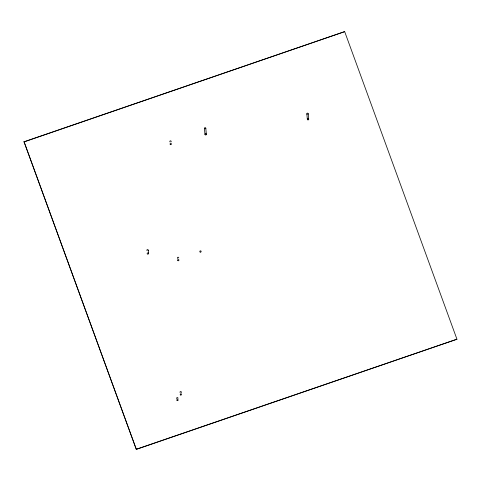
<?xml version="1.0" encoding="UTF-8"?>
<svg xmlns="http://www.w3.org/2000/svg" width="481" height="481" viewBox="0 0 481 481"><rect width="100%" height="100%" fill="white"/><g stroke="black" fill="none" stroke-linecap="round" stroke-linejoin="round"><path stroke-width="0.72" d="M24.05 141.781L344.673 31.626L456.95 339.219L136.327 449.374L24.05 141.781L136.327 449.374M24.062 141.907L344.673 31.626M136.315 449.248L456.95 339.219M308.207 113.75L308.706 119.24A0.685 0.655 -5.2 0 1 307.714 119.871A0.685 0.655 -5.2 0 1 307.648 118.735A0.685 0.655 -5.2 0 1 308.706 119.24M306.848 113.901L307.347 119.39M205.796 128.259L206.343 134.289A0.685 0.655 -5.2 0 1 205.357 134.921A0.685 0.655 -5.2 0 1 205.285 133.784A0.685 0.655 -5.2 0 1 206.343 134.289M204.437 128.409L204.984 134.433M148.22 250.18L148.521 253.493A0.685 0.655 -5.2 0 1 147.535 254.124A0.685 0.655 -5.2 0 1 147.463 252.988A0.685 0.655 -5.2 0 1 148.521 253.493M180.177 392.598A0.685 0.655 -5.2 0 1 180.249 391.672A0.685 0.655 -5.2 0 1 181.211 391.732A0.685 0.655 -5.2 0 1 181.145 392.658M146.915 250.499A0.685 0.655 -5.2 0 1 147.198 249.657A0.685 0.655 -5.2 0 1 148.094 249.837A0.685 0.655 -5.2 0 1 147.986 250.715M176.798 398.629A0.685 0.655 -5.2 0 1 176.87 397.703A0.685 0.655 -5.2 0 1 177.832 397.763A0.685 0.655 -5.2 0 1 177.766 398.689M204.593 128.734A0.685 0.655 -5.2 0 1 204.665 127.808A0.685 0.655 -5.2 0 1 205.634 127.868A0.685 0.655 -5.2 0 1 205.561 128.794M169.985 141.913A0.685 0.655 -5.2 0 1 170.052 140.981A0.685 0.655 -5.2 0 1 171.02 141.041A0.685 0.655 -5.2 0 1 170.947 141.973M307.161 114.358A0.685 0.655 -5.2 0 1 306.938 113.456A0.685 0.655 -5.2 0 1 307.882 113.233A0.685 0.655 -5.2 0 1 308.105 114.135M177.699 258.441A0.685 0.655 -5.2 0 1 177.441 257.6A0.685 0.655 -5.2 0 1 178.289 257.257A0.685 0.655 -5.2 0 1 178.722 258.032M180.591 394.991A0.685 0.655 -5.2 0 0 181.584 394.36A0.685 0.655 -5.2 0 0 180.525 393.855A0.685 0.655 -5.2 0 0 180.591 394.991M200.18 252.08A0.685 0.655 -5.2 0 0 201.166 251.449A0.685 0.655 -5.2 0 0 200.108 250.944A0.685 0.655 -5.2 0 0 200.18 252.08M177.17 400.595A0.685 0.655 -5.2 0 0 178.162 399.964A0.685 0.655 -5.2 0 0 177.104 399.458A0.685 0.655 -5.2 0 0 177.17 400.595M170.424 144.613A0.685 0.655 -5.2 0 0 171.416 143.981A0.685 0.655 -5.2 0 0 170.358 143.476A0.685 0.655 -5.2 0 0 170.424 144.613M177.952 260.708A0.685 0.655 -5.2 0 0 178.944 260.077A0.685 0.655 -5.2 0 0 177.886 259.572A0.685 0.655 -5.2 0 0 177.952 260.708"/></g></svg>
